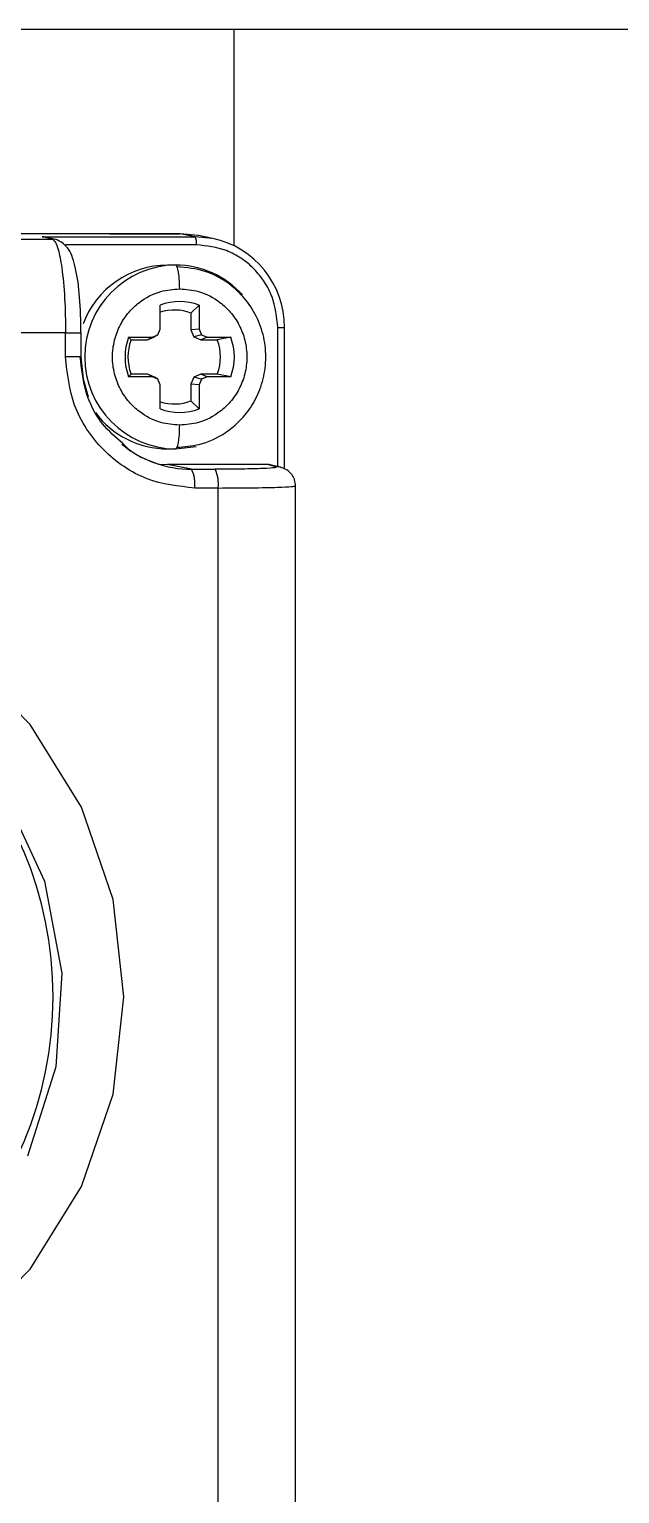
# Model space of a CAD drawing. Header units: millimetres. Extents: x 10 to 584, y 10 to 410.
# Drawn here: x 173.571 to 174.202, y 78.396 to 79.96 of the extents above; entities that cross this region are included whole.
import ezdxf

# ---------------------------------------------------------------- set-up
doc = ezdxf.new("R2010")
doc.units = ezdxf.units.MM

msp = doc.modelspace()

# ---------------------------------------------------------------- linework, layer by layer
at = {"color": 7, "linetype": 'Continuous', "lineweight": 25}
for p, q in [((172.06849, 79.95999), (174.73516, 79.95999)), ((173.78975, 79.95999), (173.78975, 79.72893)), ((173.73259, 79.74165), (172.42608, 79.74165)), ((173.64025, 79.74165), (172.45474, 79.74165)), ((173.5852, 79.73845), (173.7485, 79.73845)), ((173.59614, 79.73571), (173.5852, 79.73845)), ((173.60088, 79.73512), (173.59034, 79.73776)), ((173.65742, 79.74165), (173.73259, 79.74165)), ((173.7485, 79.73845), (173.73259, 79.74165)), ((173.76739, 79.73653), (173.75209, 79.73967)), ((172.55794, 79.73571), (173.59614, 79.73571)), ((173.60191, 79.73483), (173.60088, 79.73512)), ((173.72762, 79.7082), (173.7191, 79.7082)), ((173.71119, 79.63962), (173.71119, 79.66534)), ((173.75288, 79.66534), (173.74408, 79.65676)), ((173.75288, 79.66534), (173.75288, 79.63962)), ((173.74408, 79.65676), (173.74408, 79.63903)), ((173.61024, 79.63577), (172.57736, 79.63577)), ((173.61024, 79.60998), (173.61024, 79.63577)), ((173.62677, 79.60998), (173.62677, 79.63577)), ((173.67753, 79.63115), (173.70285, 79.63115)), ((173.67753, 79.63115), (173.68009, 79.62819)), ((173.68009, 79.62819), (173.69755, 79.62819)), ((173.69755, 79.62819), (173.7051, 79.63136)), ((173.70285, 79.63115), (173.69755, 79.62819)), ((173.70285, 79.63115), (173.70875, 79.63363)), ((173.70875, 79.63363), (173.7051, 79.63136)), ((173.70875, 79.63363), (173.71119, 79.63962)), ((173.75288, 79.63962), (173.74408, 79.63903)), ((173.74408, 79.63903), (173.74721, 79.63136)), ((173.75533, 79.63363), (173.74721, 79.63136)), ((173.74721, 79.63136), (173.75476, 79.62819)), ((173.75288, 79.63962), (173.75533, 79.63363)), ((173.76122, 79.63115), (173.75476, 79.62819)), ((173.75476, 79.62819), (173.77222, 79.62819)), ((173.75533, 79.63363), (173.76122, 79.63115)), ((173.76122, 79.63115), (173.78655, 79.63115)), ((173.78655, 79.63115), (173.77222, 79.62819)), ((173.84392, 79.49063), (173.84392, 79.64165)), ((173.68009, 79.59178), (173.67753, 79.58882)), ((173.70285, 79.58882), (173.67753, 79.58882)), ((173.69755, 79.59178), (173.68009, 79.59178)), ((173.70285, 79.58882), (173.69755, 79.59178)), ((173.7051, 79.5886), (173.69755, 79.59178)), ((173.70875, 79.58634), (173.70285, 79.58882)), ((173.70875, 79.58634), (173.7051, 79.5886)), ((173.71119, 79.58035), (173.70875, 79.58634)), ((173.71119, 79.55463), (173.71119, 79.58035)), ((173.74721, 79.5886), (173.74408, 79.58094)), ((173.75288, 79.58035), (173.74408, 79.58094)), ((173.74408, 79.58094), (173.74408, 79.56321)), ((173.75476, 79.59178), (173.74721, 79.5886)), ((173.75533, 79.58634), (173.74721, 79.5886)), ((173.75533, 79.58634), (173.75288, 79.58035)), ((173.75288, 79.58035), (173.75288, 79.55463)), ((173.76122, 79.58882), (173.75476, 79.59178)), ((173.77222, 79.59178), (173.75476, 79.59178)), ((173.76122, 79.58882), (173.75533, 79.58634)), ((173.78655, 79.58882), (173.76122, 79.58882)), ((173.78655, 79.58882), (173.77222, 79.59178)), ((173.75288, 79.55463), (173.74408, 79.56321)), ((173.7191, 79.51177), (173.72762, 79.51177)), ((173.72762, 79.51177), (173.74956, 79.51433)), ((173.70902, 79.49565), (173.7191, 79.49519)), ((173.74469, 79.49005), (173.7191, 79.49519)), ((173.82531, 79.49519), (173.7191, 79.49519)), ((173.74469, 79.49005), (173.76975, 79.49005)), ((173.83509, 79.49274), (173.82531, 79.49519)), ((173.83983, 79.49215), (173.83004, 79.49461)), ((173.84118, 79.49176), (173.83992, 79.49213)), ((173.85574, 77.04709), (173.85574, 79.47288)), ((173.77311, 79.47006), (173.74804, 79.47006)), ((173.77311, 77.04991), (173.77311, 79.47006))]:
    msp.add_line(p, q, dxfattribs=at)
at = {"color": 59, "linetype": 'Continuous', "lineweight": 25}
for p, q in [((173.74996, 79.72979), (173.61016, 79.72979)), ((173.61024, 79.63577), (173.62677, 79.63577)), ((173.83676, 79.49292), (173.83676, 79.64165)), ((173.83676, 79.64165), (173.84392, 79.64165)), ((173.62677, 79.60998), (173.61024, 79.60998))]:
    msp.add_line(p, q, dxfattribs=at)
at = {"color": 7, "linetype": 'Continuous', "lineweight": 25, "flags": 128}
for points in [[(173.75209, 79.73967), (173.75181, 79.73973), (173.73259, 79.74165)], [(173.75209, 79.73967), (173.75181, 79.73973), (173.73259, 79.74165)], [(173.49955, 78.5618), (173.57232, 78.63569), (173.62707, 78.72417), (173.66106, 78.82281), (173.67258, 78.92665), (173.66106, 79.03049), (173.62707, 79.12913), (173.57232, 79.21761), (173.49955, 79.2915)], [(173.5456, 79.14098), (173.58765, 79.05026), (173.60615, 78.95177), (173.59995, 78.8517), (173.56943, 78.75634)]]:
    msp.add_lwpolyline(points, dxfattribs=at)
at = {"color": 59, "linetype": 'Continuous', "lineweight": 25, "flags": 128}
for points in [[(173.76739, 79.73653), (173.76711, 79.73659), (173.7485, 79.73845)], [(173.60088, 79.73512), (173.6, 79.73532), (173.59614, 79.73571)], [(173.62658, 79.60998), (173.62884, 79.58659), (173.63431, 79.56729)], [(173.83992, 79.49213), (173.83894, 79.49236), (173.83509, 79.49274)]]:
    msp.add_lwpolyline(points, dxfattribs=at)
at = {"color": 7, "linetype": 'Continuous', "lineweight": 25}
for centre, radius, start, end in [((173.73537, 79.73179), 0.01472, 352.17133, 26.88968), ((173.74752, 79.64228), 0.09632, 359.6231, 78.09804), ((173.71962, 79.61125), 0.09695, 90.30915, 159.4484), ((173.72884, 79.60998), 0.09822, 90.70812, 269.29188), ((173.72738, 79.6119), 0.09629, 41.96817, 89.85367), ((173.73204, 79.61165), 0.0576, 68.782, 111.218), ((173.72616, 79.61144), 0.04874, 68.42072, 107.88451), ((173.73368, 79.60998), 0.06002, 159.3473, 200.6527), ((173.72762, 79.60998), 0.05089, 159.04153, 200.95847), ((173.7246, 79.60998), 0.05099, 339.08393, 20.91607), ((173.73029, 79.60998), 0.06012, 339.38384, 20.61616), ((173.71937, 79.60813), 0.09636, 216.70408, 269.83979), ((173.72616, 79.60853), 0.04874, 252.11549, 291.57928), ((173.73204, 79.60825), 0.05753, 248.75648, 291.24352), ((173.71433, 79.47468), 0.03403, 352.20018, 26.85005), ((173.73939, 79.47468), 0.03403, 352.20018, 26.85005), ((173.19683, 78.92665), 0.40003, 270.65873, 89.34127)]:
    msp.add_arc(centre, radius, start, end, dxfattribs=at)
at = {"color": 59, "linetype": 'Continuous', "lineweight": 25}
msp.add_arc((173.7448, 79.60708), 0.11703, 230.53085, 269.94262, dxfattribs=at)
at = {"color": 7, "linetype": 'Continuous', "lineweight": 25}
msp.add_ellipse((173.82529, 79.47518), major_axis=(0.00079, 0.02), ratio=0.9847601, start_param=6.0802367, end_param=6.322276, dxfattribs=at)
for points, knots in [([(173.59026, 79.73746), (173.58924, 79.73782), (173.58765, 79.73837), (173.58594, 79.73844), (173.58527, 79.73845), (173.5852, 79.73845)], [0, 0, 0, 0, 0.6101304, 0.9582243, 1, 1, 1, 1]), ([(173.59614, 79.73571), (173.59727, 79.73491), (173.59942, 79.73341), (173.60293, 79.72379), (173.60656, 79.70524), (173.60964, 79.67381), (173.61005, 79.64823), (173.61024, 79.63577)], [0, 0, 0, 0, 0.1526079, 0.2870759, 0.5008314, 0.7568387, 1, 1, 1, 1]), ([(173.62667, 79.63577), (173.6264, 79.64878), (173.62589, 79.67388), (173.6216, 79.7047), (173.6146, 79.72688), (173.60603, 79.73225), (173.60189, 79.73484)], [0, 0, 0, 0, 0.2771053, 0.5342219, 0.7754569, 1, 1, 1, 1]), ([(173.83676, 79.64165), (173.8356, 79.65274), (173.83381, 79.66979), (173.82299, 79.69032), (173.81179, 79.70443), (173.79788, 79.71581), (173.77767, 79.7268), (173.76087, 79.72861), (173.74996, 79.72979)], [0, 0, 0, 0, 0.2394638, 0.3683551, 0.5000127, 0.6316325, 0.7605666, 1, 1, 1, 1]), ([(173.73204, 79.6828), (173.73196, 79.6864), (173.7318, 79.69389), (173.73061, 79.70241), (173.72912, 79.70737), (173.72811, 79.70793), (173.72762, 79.7082)], [0, 0, 0, 0, 0.2702802, 0.5624257, 0.789757, 1, 1, 1, 1]), ([(173.72925, 79.51355), (173.73715, 79.51419), (173.75518, 79.51565), (173.77757, 79.52602), (173.79554, 79.54033), (173.80853, 79.55588), (173.81864, 79.57544), (173.82426, 79.59814), (173.82425, 79.62226), (173.81833, 79.64559), (173.8073, 79.66614), (173.78876, 79.68689), (173.7621, 79.70312), (173.73936, 79.7054), (173.72925, 79.70642)], [0, 0, 0, 0, 0.0795464, 0.1815573, 0.2424011, 0.3097349, 0.3829058, 0.4605422, 0.5405967, 0.6206158, 0.6981308, 0.7711346, 0.8982945, 1, 1, 1, 1]), ([(173.73204, 79.53717), (173.72526, 79.53774), (173.7099, 79.53904), (173.6913, 79.5489), (173.6773, 79.56203), (173.66803, 79.5757), (173.66179, 79.59205), (173.6596, 79.60998), (173.66179, 79.62791), (173.66803, 79.64427), (173.6773, 79.65794), (173.6913, 79.67107), (173.70991, 79.68093), (173.72526, 79.68222), (173.73204, 79.6828)], [0, 0, 0, 0, 0.0903077, 0.2045473, 0.2714276, 0.3439313, 0.4207915, 0.4999962, 0.5792182, 0.6560622, 0.7285801, 0.7954605, 0.9096923, 1, 1, 1, 1]), ([(173.73204, 79.6828), (173.73882, 79.68222), (173.75417, 79.68093), (173.77278, 79.67108), (173.78677, 79.65793), (173.79605, 79.64427), (173.80229, 79.62791), (173.80448, 79.60998), (173.80229, 79.59205), (173.79605, 79.5757), (173.78677, 79.56204), (173.77278, 79.54889), (173.75417, 79.53904), (173.73882, 79.53774), (173.73204, 79.53717)], [0, 0, 0, 0, 0.0903365, 0.2045618, 0.2714137, 0.343947, 0.4207863, 0.5000038, 0.579204, 0.6560595, 0.7285785, 0.7954304, 0.9096635, 1, 1, 1, 1]), ([(173.74804, 79.47006), (173.73071, 79.47193), (173.70404, 79.4748), (173.67196, 79.49225), (173.64988, 79.51031), (173.6321, 79.53273), (173.61491, 79.5653), (173.61208, 79.59238), (173.61024, 79.60998)], [0, 0, 0, 0, 0.23943966, 0.36835682, 0.50001292, 0.6316417, 0.76054252, 1, 1, 1, 1]), ([(173.67141, 79.51751), (173.66375, 79.52415), (173.64622, 79.53934), (173.62996, 79.57236), (173.62724, 79.59774), (173.62592, 79.60998)], [0, 0, 0, 0, 0.2868424, 0.6558323, 1, 1, 1, 1]), ([(173.72762, 79.51177), (173.72825, 79.51222), (173.72955, 79.51315), (173.73103, 79.52002), (173.7319, 79.52857), (173.73199, 79.53438), (173.73204, 79.53717)], [0, 0, 0, 0, 0.27026909, 0.56247598, 0.78979566, 1, 1, 1, 1]), ([(173.71278, 79.49451), (173.70031, 79.49856), (173.68478, 79.50361), (173.67362, 79.51522), (173.67141, 79.51751)], [0, 0, 0, 0, 0.8023926, 1, 1, 1, 1]), ([(173.83509, 79.49274), (173.83538, 79.49239), (173.83596, 79.49167), (173.82203, 79.49078), (173.79944, 79.49017), (173.77965, 79.49009), (173.76975, 79.49005)], [0, 0, 0, 0, 0.2500633, 0.5000933, 0.7500377, 1, 1, 1, 1]), ([(173.85573, 79.47237), (173.85554, 79.4745), (173.85524, 79.4778), (173.85345, 79.48189), (173.85084, 79.48588), (173.84645, 79.48987), (173.84206, 79.49139), (173.83983, 79.49215)], [0, 0, 0, 0, 0.2130524, 0.3291696, 0.4530811, 0.7224291, 1, 1, 1, 1])]:
    msp.add_open_spline(points, degree=3, knots=knots, dxfattribs=at)
at = {"color": 59, "linetype": 'Continuous', "lineweight": 25}
msp.add_open_spline([(173.77311, 79.47006), (173.78513, 79.4701), (173.80983, 79.47018), (173.83723, 79.47075), (173.85088, 79.47147), (173.85578, 79.47202), (173.85525, 79.47229), (173.85508, 79.47237)], degree=3, knots=[0, 0, 0, 0, 0.2675432, 0.5492529, 0.7844357, 0.9323983, 1, 1, 1, 1], dxfattribs=at)

doc.saveas('drawing.dxf')
